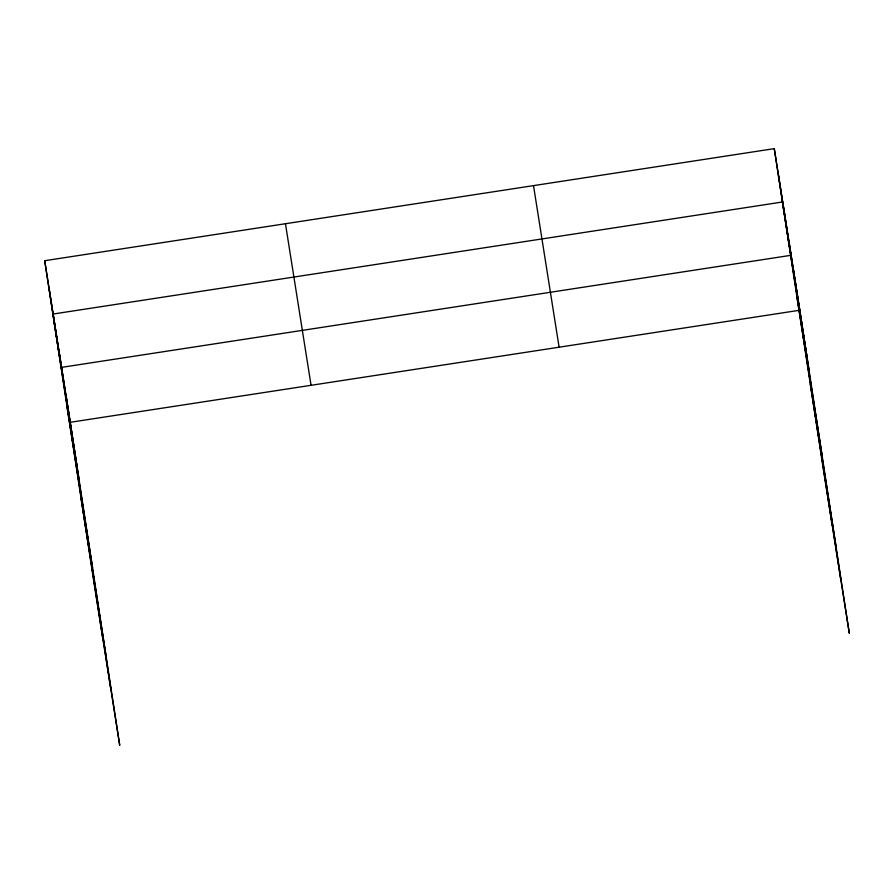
<?xml version="1.0" encoding="UTF-8"?>
<svg xmlns="http://www.w3.org/2000/svg" width="894" height="894" viewBox="0 0 894 894"><rect width="100%" height="100%" fill="white"/><g stroke="black" fill="none" stroke-linecap="round" stroke-linejoin="round"><path stroke-width="1.34" d="M44.7 260.713L70.291 422.292L119.729 745.361L94.138 583.782L44.7 260.713L774.271 148.639L799.862 310.218L849.3 633.287L823.709 471.708L774.271 148.639M61.597 367.356L791.156 255.282M70.291 422.292L799.862 310.218M783.189 206.939L808.779 368.518M796.554 294.316L822.156 455.895M810.333 384.331L835.935 545.921M533.506 185.617L559.108 347.196M285.454 223.723L311.056 385.303M53.618 319.013L79.22 480.592M66.994 406.39L92.585 567.969M80.762 496.405L106.364 657.984M793.336 269.016L806.611 354.784M789.044 241.95L840.595 578.351M832.146 525.035L782.719 201.955L53.148 314.029L102.586 637.109M778.495 175.291L789.525 246.923M65.944 394.824L77.04 466.858M59.485 354.024L111.035 690.425M48.924 287.365L59.954 358.997"/></g></svg>
